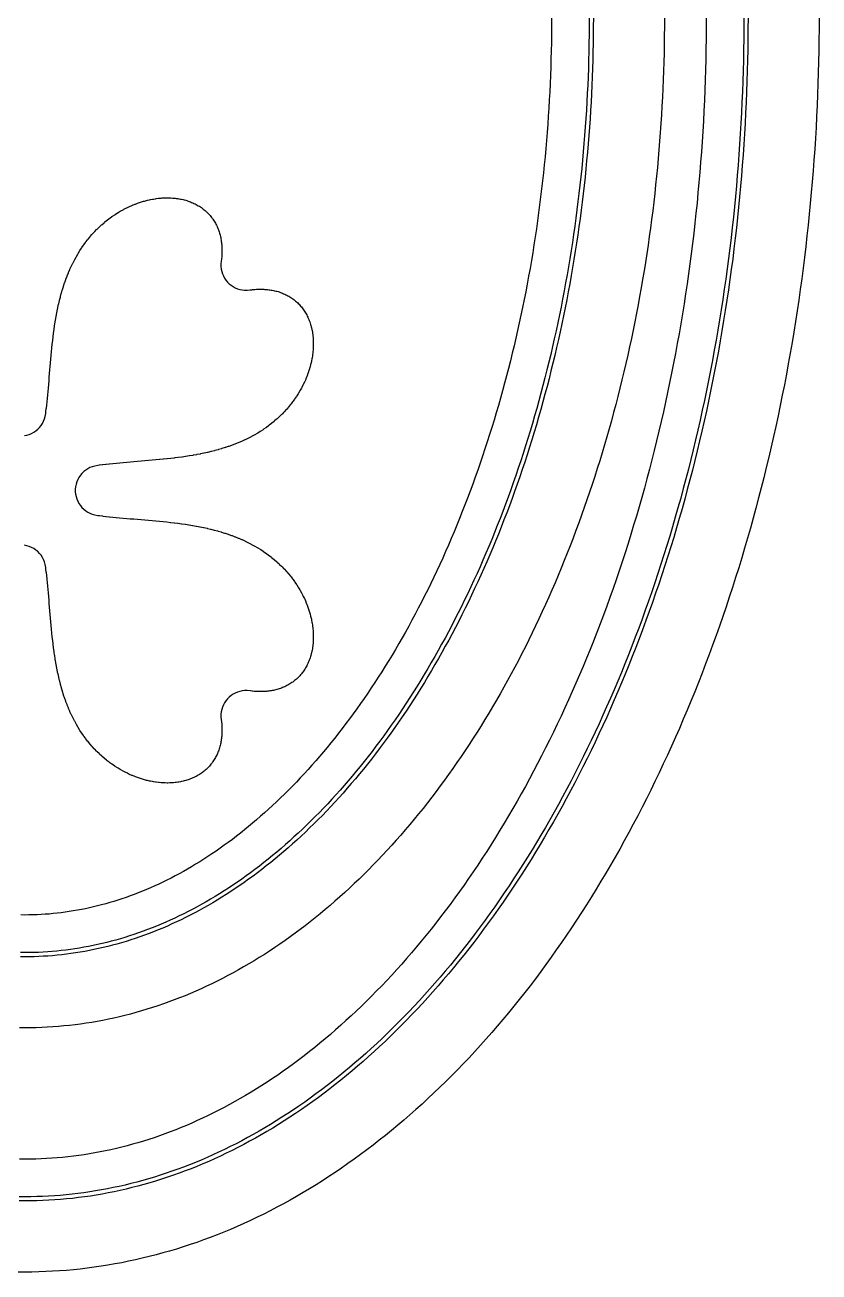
# Model space of a CAD drawing. Header units: metres. Extents: x 10 to 1210, y 10 to 2778.
# Drawn here: x 1020 to 1210, y 10 to 308.4 of the extents above; entities that cross this region are included whole.
import ezdxf

# ---------------------------------------------------------------- set-up
doc = ezdxf.new("R2010")
doc.units = ezdxf.units.M
for name, color, linetype in [('ACIKLIK', 5, 'Continuous'), ('CAM_SABLON', 4, 'Continuous'), ('DIS_KENAR_V91_Z3', 1, 'Continuous'), ('LAMBA_T4_Z4', 3, 'Continuous')]:
    doc.layers.add(name, color=color, linetype=linetype)

msp = doc.modelspace()

# ---------------------------------------------------------------- linework, layer by layer
at = {"layer": 'ACIKLIK'}
for points in [[(1183, 310), (1182.99, 307.53), (1182.97, 305.06), (1182.94, 302.59), (1182.89, 300.13), (1182.83, 297.66), (1182.75, 295.19), (1182.67, 292.73), (1182.56, 290.27), (1182.45, 287.81), (1182.32, 285.35), (1182.18, 282.89), (1182.02, 280.43), (1181.85, 277.98), (1181.66, 275.53), (1181.47, 273.09), (1181.26, 270.64), (1181.03, 268.2), (1180.8, 265.76), (1180.54, 263.33), (1180.28, 260.9), (1180, 258.48), (1179.71, 256.06), (1179.41, 253.64), (1179.09, 251.23), (1178.76, 248.82), (1178.41, 246.42), (1178.06, 244.03), (1177.69, 241.63), (1177.3, 239.25), (1176.91, 236.87), (1176.5, 234.5), (1176.07, 232.13), (1175.64, 229.77), (1175.19, 227.42), (1174.73, 225.08), (1174.25, 222.74), (1173.77, 220.41), (1173.27, 218.08), (1172.76, 215.77), (1172.23, 213.46), (1171.69, 211.16), (1171.14, 208.87), (1170.58, 206.59), (1170.01, 204.31), (1169.42, 202.05), (1168.82, 199.79), (1168.21, 197.54), (1167.59, 195.31), (1166.95, 193.08), (1166.3, 190.86), (1165.64, 188.65), (1164.97, 186.46), (1164.29, 184.27), (1163.6, 182.09), (1162.89, 179.93), (1162.17, 177.78), (1161.44, 175.63), (1160.7, 173.5), (1159.95, 171.38), (1159.19, 169.27), (1158.41, 167.18), (1157.63, 165.09), (1156.83, 163.02), (1156.02, 160.96), (1155.21, 158.91), (1154.38, 156.88), (1153.54, 154.86), (1152.69, 152.85), (1151.83, 150.85), (1150.96, 148.87), (1150.08, 146.91), (1149.19, 144.95), (1148.28, 143.01), (1147.37, 141.08), (1146.45, 139.17), (1145.52, 137.28), (1144.58, 135.39), (1143.63, 133.53), (1142.67, 131.67), (1141.71, 129.83), (1140.73, 128.01), (1139.74, 126.2), (1138.75, 124.41), (1137.74, 122.64), (1136.73, 120.88), (1135.71, 119.13), (1134.68, 117.4), (1133.64, 115.69), (1132.59, 113.99), (1131.54, 112.31), (1130.48, 110.65), (1129.41, 109.01), (1128.33, 107.38), (1127.24, 105.76), (1126.15, 104.17), (1125.05, 102.59), (1123.94, 101.03), (1122.83, 99.49), (1121.71, 97.96), (1120.58, 96.45), (1119.44, 94.96), (1118.3, 93.49), (1117.16, 92.04), (1116, 90.6), (1114.84, 89.18), (1113.68, 87.78), (1112.5, 86.4), (1111.33, 85.04), (1110.14, 83.69), (1108.96, 82.37), (1107.76, 81.06), (1106.56, 79.77), (1105.36, 78.5), (1104.15, 77.25), (1102.94, 76.02), (1101.72, 74.81), (1100.5, 73.61), (1099.27, 72.44), (1098.04, 71.28), (1096.81, 70.15), (1095.57, 69.03), (1094.33, 67.93), (1093.09, 66.85), (1091.84, 65.79), (1090.59, 64.76), (1089.33, 63.74), (1088.08, 62.74), (1086.82, 61.75), (1085.55, 60.79), (1084.29, 59.85), (1083.02, 58.93), (1081.75, 58.03), (1080.48, 57.14), (1079.21, 56.28), (1077.93, 55.43), (1076.65, 54.61), (1075.38, 53.8), (1074.1, 53.02), (1072.81, 52.25), (1071.53, 51.5), (1070.25, 50.77), (1068.96, 50.07), (1067.68, 49.38), (1066.39, 48.71), (1065.1, 48.06), (1063.81, 47.42), (1062.52, 46.81), (1061.23, 46.22), (1059.95, 45.64), (1058.66, 45.09), (1057.37, 44.55), (1056.07, 44.04), (1054.78, 43.54), (1053.49, 43.06), (1052.2, 42.6), (1050.91, 42.15), (1049.62, 41.73), (1048.33, 41.32), (1047.04, 40.94), (1045.75, 40.57), (1044.46, 40.22), (1043.17, 39.89), (1041.88, 39.57), (1040.59, 39.28), (1039.3, 39), (1038.02, 38.74), (1036.73, 38.5), (1035.44, 38.28), (1034.15, 38.08), (1032.86, 37.89), (1031.58, 37.72), (1030.29, 37.57), (1029, 37.44), (1027.72, 37.32), (1026.43, 37.22), (1025.14, 37.14), (1023.86, 37.08), (1022.57, 37.04), (1021.29, 37.01), (1020, 37), (1018.71, 37.01)], [(1146, 310), (1145.99, 308.04), (1145.98, 306.08), (1145.95, 304.12), (1145.91, 302.17), (1145.86, 300.21), (1145.8, 298.25), (1145.73, 296.3), (1145.65, 294.34), (1145.56, 292.39), (1145.46, 290.44), (1145.35, 288.49), (1145.22, 286.54), (1145.09, 284.6), (1144.94, 282.65), (1144.78, 280.71), (1144.62, 278.77), (1144.44, 276.84), (1144.25, 274.9), (1144.05, 272.97), (1143.84, 271.05), (1143.62, 269.12), (1143.39, 267.2), (1143.15, 265.29), (1142.9, 263.38), (1142.64, 261.47), (1142.36, 259.56), (1142.08, 257.66), (1141.79, 255.77), (1141.48, 253.88), (1141.17, 251.99), (1140.84, 250.11), (1140.51, 248.24), (1140.16, 246.37), (1139.81, 244.5), (1139.44, 242.64), (1139.07, 240.79), (1138.68, 238.94), (1138.28, 237.1), (1137.88, 235.27), (1137.46, 233.44), (1137.04, 231.62), (1136.6, 229.8), (1136.16, 228), (1135.7, 226.2), (1135.24, 224.4), (1134.76, 222.62), (1134.28, 220.84), (1133.79, 219.07), (1133.28, 217.31), (1132.77, 215.55), (1132.25, 213.81), (1131.72, 212.07), (1131.18, 210.34), (1130.63, 208.62), (1130.07, 206.91), (1129.5, 205.2), (1128.93, 203.51), (1128.34, 201.82), (1127.75, 200.15), (1127.14, 198.48), (1126.53, 196.83), (1125.91, 195.18), (1125.28, 193.54), (1124.65, 191.92), (1124, 190.3), (1123.35, 188.7), (1122.68, 187.1), (1122.01, 185.52), (1121.33, 183.94), (1120.65, 182.38), (1119.95, 180.83), (1119.25, 179.29), (1118.54, 177.76), (1117.82, 176.24), (1117.1, 174.74), (1116.37, 173.24), (1115.63, 171.76), (1114.88, 170.29), (1114.12, 168.83), (1113.36, 167.39), (1112.59, 165.95), (1111.82, 164.53), (1111.04, 163.12), (1110.25, 161.73), (1109.45, 160.34), (1108.65, 158.97), (1107.84, 157.62), (1107.03, 156.27), (1106.2, 154.94), (1105.38, 153.62), (1104.54, 152.32), (1103.7, 151.03), (1102.86, 149.75), (1102.01, 148.49), (1101.15, 147.24), (1100.29, 146.01), (1099.43, 144.78), (1098.55, 143.58), (1097.68, 142.38), (1096.8, 141.21), (1095.91, 140.04), (1095.02, 138.89), (1094.12, 137.76), (1093.22, 136.64), (1092.32, 135.53), (1091.41, 134.44), (1090.5, 133.36), (1089.58, 132.3), (1088.66, 131.25), (1087.73, 130.22), (1086.8, 129.21), (1085.87, 128.2), (1084.94, 127.22), (1084, 126.25), (1083.06, 125.29), (1082.11, 124.35), (1081.17, 123.42), (1080.22, 122.51), (1079.27, 121.62), (1078.31, 120.74), (1077.35, 119.88), (1076.39, 119.03), (1075.43, 118.2), (1074.47, 117.38), (1073.5, 116.58), (1072.54, 115.79), (1071.57, 115.02), (1070.6, 114.26), (1069.63, 113.52), (1068.65, 112.8), (1067.68, 112.09), (1066.7, 111.4), (1065.73, 110.72), (1064.75, 110.05), (1063.77, 109.41), (1062.79, 108.78), (1061.81, 108.16), (1060.84, 107.56), (1059.86, 106.97), (1058.88, 106.4), (1057.9, 105.84), (1056.92, 105.3), (1055.94, 104.78), (1054.95, 104.27), (1053.97, 103.77), (1053, 103.29), (1052.02, 102.83), (1051.04, 102.38), (1050.06, 101.94), (1049.08, 101.52), (1048.1, 101.11), (1047.12, 100.72), (1046.15, 100.34), (1045.17, 99.98), (1044.19, 99.63), (1043.22, 99.3), (1042.25, 98.98), (1041.27, 98.67), (1040.3, 98.38), (1039.33, 98.1), (1038.35, 97.84), (1037.38, 97.59), (1036.41, 97.35), (1035.44, 97.13), (1034.48, 96.92), (1033.51, 96.73), (1032.54, 96.55), (1031.57, 96.38), (1030.61, 96.23), (1029.64, 96.09), (1028.67, 95.96), (1027.71, 95.85), (1026.75, 95.75), (1025.78, 95.66), (1024.82, 95.59), (1023.85, 95.53), (1022.89, 95.48), (1021.93, 95.45), (1020.96, 95.43), (1020, 95.42), (1019.04, 95.43)]]:
    msp.add_lwpolyline(points, dxfattribs=at)
at = {"layer": 'CAM_SABLON'}
for points in [[(1192, 310), (1191.99, 307.48), (1191.97, 304.96), (1191.94, 302.45), (1191.89, 299.93), (1191.83, 297.41), (1191.75, 294.9), (1191.66, 292.38), (1191.55, 289.87), (1191.44, 287.36), (1191.3, 284.85), (1191.16, 282.34), (1191, 279.84), (1190.83, 277.33), (1190.64, 274.83), (1190.44, 272.34), (1190.22, 269.84), (1189.99, 267.35), (1189.75, 264.87), (1189.49, 262.38), (1189.22, 259.9), (1188.94, 257.43), (1188.64, 254.96), (1188.33, 252.49), (1188.01, 250.03), (1187.67, 247.57), (1187.32, 245.12), (1186.95, 242.67), (1186.58, 240.23), (1186.18, 237.8), (1185.78, 235.37), (1185.36, 232.94), (1184.93, 230.53), (1184.48, 228.11), (1184.03, 225.71), (1183.55, 223.31), (1183.07, 220.92), (1182.57, 218.54), (1182.06, 216.16), (1181.54, 213.8), (1181, 211.44), (1180.45, 209.09), (1179.89, 206.74), (1179.31, 204.41), (1178.73, 202.08), (1178.13, 199.76), (1177.51, 197.45), (1176.89, 195.15), (1176.25, 192.86), (1175.6, 190.58), (1174.94, 188.31), (1174.26, 186.05), (1173.57, 183.8), (1172.87, 181.56), (1172.16, 179.33), (1171.44, 177.11), (1170.7, 174.9), (1169.95, 172.71), (1169.19, 170.52), (1168.42, 168.34), (1167.64, 166.18), (1166.84, 164.03), (1166.04, 161.89), (1165.22, 159.76), (1164.39, 157.65), (1163.55, 155.55), (1162.7, 153.46), (1161.84, 151.38), (1160.96, 149.31), (1160.08, 147.26), (1159.18, 145.22), (1158.28, 143.2), (1157.36, 141.19), (1156.43, 139.19), (1155.5, 137.21), (1154.55, 135.24), (1153.59, 133.28), (1152.62, 131.34), (1151.64, 129.42), (1150.65, 127.51), (1149.65, 125.61), (1148.64, 123.73), (1147.63, 121.86), (1146.6, 120.01), (1145.56, 118.18), (1144.51, 116.36), (1143.46, 114.55), (1142.39, 112.77), (1141.32, 110.99), (1140.24, 109.24), (1139.14, 107.5), (1138.04, 105.78), (1136.93, 104.07), (1135.82, 102.38), (1134.69, 100.71), (1133.55, 99.05), (1132.41, 97.41), (1131.26, 95.79), (1130.1, 94.19), (1128.94, 92.6), (1127.76, 91.03), (1126.58, 89.48), (1125.39, 87.95), (1124.2, 86.43), (1122.99, 84.93), (1121.78, 83.45), (1120.57, 81.99), (1119.34, 80.55), (1118.11, 79.12), (1116.87, 77.72), (1115.63, 76.33), (1114.38, 74.96), (1113.12, 73.61), (1111.86, 72.28), (1110.59, 70.97), (1109.32, 69.67), (1108.04, 68.4), (1106.76, 67.14), (1105.47, 65.91), (1104.17, 64.69), (1102.87, 63.49), (1101.57, 62.32), (1100.26, 61.16), (1098.94, 60.02), (1097.63, 58.9), (1096.3, 57.8), (1094.98, 56.72), (1093.64, 55.66), (1092.31, 54.62), (1090.97, 53.6), (1089.63, 52.6), (1088.28, 51.62), (1086.93, 50.66), (1085.57, 49.72), (1084.22, 48.8), (1082.86, 47.9), (1081.49, 47.02), (1080.13, 46.16), (1078.76, 45.32), (1077.39, 44.5), (1076.01, 43.7), (1074.64, 42.92), (1073.26, 42.16), (1071.88, 41.42), (1070.5, 40.7), (1069.11, 40), (1067.73, 39.32), (1066.34, 38.66), (1064.95, 38.02), (1063.56, 37.4), (1062.16, 36.8), (1060.77, 36.22), (1059.37, 35.66), (1057.97, 35.12), (1056.58, 34.6), (1055.18, 34.1), (1053.78, 33.62), (1052.37, 33.16), (1050.97, 32.72), (1049.57, 32.3), (1048.17, 31.9), (1046.76, 31.52), (1045.36, 31.16), (1043.95, 30.81), (1042.54, 30.49), (1041.14, 30.19), (1039.73, 29.91), (1038.32, 29.64), (1036.91, 29.4), (1035.51, 29.18), (1034.1, 28.97), (1032.69, 28.79), (1031.28, 28.62), (1029.87, 28.48), (1028.46, 28.35), (1027.05, 28.24), (1025.64, 28.16), (1024.23, 28.09), (1022.82, 28.04), (1021.41, 28.01), (1020, 28), (1018.59, 28.01)], [(1155, 310), (1154.99, 307.99), (1154.98, 305.98), (1154.95, 303.97), (1154.91, 301.97), (1154.86, 299.96), (1154.8, 297.95), (1154.73, 295.95), (1154.64, 293.94), (1154.55, 291.94), (1154.45, 289.94), (1154.33, 287.94), (1154.2, 285.94), (1154.06, 283.95), (1153.91, 281.95), (1153.75, 279.96), (1153.58, 277.97), (1153.4, 275.99), (1153.21, 274.01), (1153, 272.03), (1152.79, 270.05), (1152.56, 268.07), (1152.32, 266.1), (1152.08, 264.14), (1151.82, 262.17), (1151.55, 260.22), (1151.27, 258.26), (1150.98, 256.31), (1150.68, 254.36), (1150.36, 252.42), (1150.04, 250.49), (1149.71, 248.55), (1149.36, 246.63), (1149.01, 244.71), (1148.64, 242.79), (1148.27, 240.88), (1147.88, 238.98), (1147.48, 237.08), (1147.08, 235.18), (1146.66, 233.3), (1146.23, 231.42), (1145.79, 229.55), (1145.35, 227.68), (1144.89, 225.82), (1144.42, 223.97), (1143.94, 222.12), (1143.45, 220.28), (1142.96, 218.45), (1142.45, 216.63), (1141.93, 214.81), (1141.4, 213), (1140.86, 211.2), (1140.32, 209.41), (1139.76, 207.63), (1139.19, 205.85), (1138.62, 204.09), (1138.03, 202.33), (1137.44, 200.58), (1136.83, 198.84), (1136.22, 197.11), (1135.6, 195.39), (1134.96, 193.68), (1134.32, 191.98), (1133.67, 190.29), (1133.01, 188.61), (1132.35, 186.94), (1131.67, 185.27), (1130.98, 183.62), (1130.29, 181.98), (1129.59, 180.35), (1128.88, 178.73), (1128.16, 177.13), (1127.43, 175.53), (1126.69, 173.94), (1125.95, 172.37), (1125.19, 170.8), (1124.43, 169.25), (1123.66, 167.71), (1122.89, 166.18), (1122.1, 164.67), (1121.31, 163.16), (1120.51, 161.67), (1119.7, 160.19), (1118.89, 158.72), (1118.06, 157.27), (1117.23, 155.83), (1116.4, 154.4), (1115.55, 152.98), (1114.7, 151.58), (1113.85, 150.19), (1112.98, 148.81), (1112.11, 147.45), (1111.23, 146.09), (1110.35, 144.76), (1109.46, 143.43), (1108.56, 142.12), (1107.65, 140.83), (1106.74, 139.55), (1105.83, 138.28), (1104.91, 137.02), (1103.98, 135.78), (1103.05, 134.56), (1102.11, 133.35), (1101.16, 132.15), (1100.21, 130.97), (1099.26, 129.8), (1098.3, 128.65), (1097.33, 127.51), (1096.36, 126.39), (1095.39, 125.28), (1094.41, 124.19), (1093.42, 123.11), (1092.43, 122.04), (1091.44, 121), (1090.44, 119.96), (1089.44, 118.95), (1088.44, 117.94), (1087.43, 116.96), (1086.41, 115.99), (1085.39, 115.03), (1084.37, 114.09), (1083.35, 113.16), (1082.32, 112.26), (1081.29, 111.36), (1080.26, 110.48), (1079.22, 109.62), (1078.18, 108.78), (1077.13, 107.95), (1076.09, 107.13), (1075.04, 106.33), (1073.99, 105.55), (1072.93, 104.78), (1071.88, 104.03), (1070.82, 103.3), (1069.76, 102.58), (1068.7, 101.88), (1067.63, 101.19), (1066.57, 100.52), (1065.5, 99.86), (1064.43, 99.22), (1063.36, 98.6), (1062.29, 97.99), (1061.21, 97.4), (1060.14, 96.82), (1059.06, 96.26), (1057.99, 95.72), (1056.91, 95.19), (1055.83, 94.67), (1054.75, 94.18), (1053.67, 93.7), (1052.59, 93.23), (1051.5, 92.78), (1050.42, 92.35), (1049.34, 91.93), (1048.25, 91.52), (1047.17, 91.14), (1046.08, 90.77), (1045, 90.41), (1043.91, 90.07), (1042.83, 89.74), (1041.74, 89.43), (1040.65, 89.14), (1039.57, 88.86), (1038.48, 88.59), (1037.39, 88.35), (1036.31, 88.11), (1035.22, 87.89), (1034.13, 87.69), (1033.05, 87.5), (1031.96, 87.33), (1030.87, 87.17), (1029.78, 87.03), (1028.7, 86.9), (1027.61, 86.79), (1026.52, 86.69), (1025.44, 86.61), (1024.35, 86.54), (1023.26, 86.49), (1022.17, 86.45), (1021.09, 86.43), (1020, 86.42), (1018.91, 86.43)]]:
    msp.add_lwpolyline(points, dxfattribs=at)
at = {"layer": 'DIS_KENAR_V91_Z3'}
for points in [[(1210, 310), (1209.99, 307.38), (1209.97, 304.76), (1209.93, 302.15), (1209.88, 299.53), (1209.82, 296.91), (1209.74, 294.3), (1209.65, 291.69), (1209.54, 289.07), (1209.41, 286.46), (1209.28, 283.85), (1209.13, 281.25), (1208.96, 278.64), (1208.78, 276.04), (1208.58, 273.44), (1208.37, 270.84), (1208.15, 268.25), (1207.91, 265.66), (1207.66, 263.07), (1207.39, 260.49), (1207.11, 257.91), (1206.82, 255.33), (1206.51, 252.76), (1206.19, 250.19), (1205.85, 247.63), (1205.5, 245.07), (1205.13, 242.51), (1204.75, 239.97), (1204.36, 237.42), (1203.95, 234.89), (1203.53, 232.35), (1203.09, 229.83), (1202.64, 227.31), (1202.18, 224.8), (1201.7, 222.29), (1201.21, 219.79), (1200.7, 217.29), (1200.18, 214.81), (1199.65, 212.33), (1199.1, 209.86), (1198.54, 207.39), (1197.97, 204.94), (1197.38, 202.49), (1196.78, 200.05), (1196.16, 197.62), (1195.54, 195.19), (1194.9, 192.78), (1194.24, 190.38), (1193.57, 187.98), (1192.89, 185.59), (1192.2, 183.21), (1191.49, 180.85), (1190.77, 178.49), (1190.04, 176.14), (1189.29, 173.8), (1188.53, 171.48), (1187.76, 169.16), (1186.98, 166.85), (1186.18, 164.56), (1185.37, 162.27), (1184.54, 160), (1183.71, 157.74), (1182.86, 155.49), (1182, 153.25), (1181.13, 151.02), (1180.24, 148.81), (1179.35, 146.61), (1178.44, 144.42), (1177.52, 142.24), (1176.58, 140.08), (1175.64, 137.93), (1174.68, 135.79), (1173.71, 133.66), (1172.73, 131.55), (1171.74, 129.46), (1170.74, 127.37), (1169.72, 125.3), (1168.7, 123.25), (1167.66, 121.2), (1166.61, 119.18), (1165.55, 117.16), (1164.48, 115.17), (1163.39, 113.18), (1162.3, 111.21), (1161.2, 109.26), (1160.08, 107.32), (1158.96, 105.4), (1157.82, 103.49), (1156.67, 101.6), (1155.52, 99.73), (1154.35, 97.87), (1153.17, 96.02), (1151.99, 94.2), (1150.79, 92.39), (1149.58, 90.59), (1148.36, 88.82), (1147.13, 87.06), (1145.9, 85.31), (1144.65, 83.59), (1143.4, 81.88), (1142.13, 80.19), (1140.85, 78.51), (1139.57, 76.86), (1138.28, 75.22), (1136.98, 73.6), (1135.66, 71.99), (1134.34, 70.41), (1133.02, 68.84), (1131.68, 67.29), (1130.33, 65.77), (1128.98, 64.25), (1127.62, 62.76), (1126.25, 61.29), (1124.87, 59.83), (1123.48, 58.4), (1122.09, 56.98), (1120.68, 55.59), (1119.27, 54.21), (1117.86, 52.85), (1116.43, 51.51), (1115, 50.19), (1113.56, 48.89), (1112.11, 47.61), (1110.66, 46.35), (1109.2, 45.12), (1107.73, 43.9), (1106.26, 42.7), (1104.78, 41.52), (1103.29, 40.36), (1101.8, 39.22), (1100.3, 38.11), (1098.79, 37.01), (1097.28, 35.94), (1095.76, 34.88), (1094.24, 33.85), (1092.71, 32.84), (1091.18, 31.84), (1089.64, 30.87), (1088.09, 29.93), (1086.54, 29), (1084.98, 28.09), (1083.42, 27.21), (1081.86, 26.34), (1080.29, 25.5), (1078.71, 24.68), (1077.13, 23.88), (1075.55, 23.11), (1073.96, 22.35), (1072.37, 21.62), (1070.78, 20.91), (1069.18, 20.22), (1067.57, 19.56), (1065.97, 18.91), (1064.35, 18.29), (1062.74, 17.69), (1061.12, 17.11), (1059.5, 16.56), (1057.88, 16.02), (1056.25, 15.51), (1054.62, 15.02), (1052.99, 14.56), (1051.36, 14.11), (1049.72, 13.69), (1048.08, 13.3), (1046.44, 12.92), (1044.8, 12.57), (1043.16, 12.24), (1041.51, 11.93), (1039.86, 11.64), (1038.21, 11.38), (1036.56, 11.14), (1034.91, 10.92), (1033.25, 10.73), (1031.6, 10.56), (1029.94, 10.41), (1028.29, 10.29), (1026.63, 10.18), (1024.97, 10.1), (1023.32, 10.05), (1021.66, 10.01), (1020, 10), (1018.34, 10.01)], [(1173, 310), (1172.99, 307.89), (1172.98, 305.78), (1172.95, 303.68), (1172.91, 301.57), (1172.85, 299.46), (1172.79, 297.36), (1172.71, 295.25), (1172.63, 293.15), (1172.53, 291.05), (1172.42, 288.95), (1172.3, 286.85), (1172.16, 284.75), (1172.02, 282.65), (1171.86, 280.56), (1171.69, 278.47), (1171.51, 276.38), (1171.32, 274.29), (1171.12, 272.21), (1170.9, 270.13), (1170.68, 268.05), (1170.44, 265.98), (1170.19, 263.9), (1169.93, 261.84), (1169.66, 259.77), (1169.37, 257.71), (1169.08, 255.66), (1168.77, 253.6), (1168.46, 251.56), (1168.13, 249.51), (1167.79, 247.47), (1167.44, 245.44), (1167.07, 243.41), (1166.7, 241.39), (1166.31, 239.37), (1165.92, 237.36), (1165.51, 235.35), (1165.09, 233.35), (1164.66, 231.35), (1164.22, 229.36), (1163.77, 227.38), (1163.31, 225.4), (1162.84, 223.43), (1162.35, 221.46), (1161.86, 219.5), (1161.35, 217.55), (1160.84, 215.61), (1160.31, 213.67), (1159.77, 211.74), (1159.22, 209.82), (1158.66, 207.9), (1158.1, 206), (1157.52, 204.1), (1156.92, 202.21), (1156.32, 200.33), (1155.71, 198.45), (1155.09, 196.59), (1154.46, 194.73), (1153.82, 192.88), (1153.16, 191.04), (1152.5, 189.21), (1151.83, 187.39), (1151.15, 185.58), (1150.45, 183.78), (1149.75, 181.98), (1149.04, 180.2), (1148.32, 178.43), (1147.58, 176.66), (1146.84, 174.91), (1146.09, 173.17), (1145.33, 171.44), (1144.56, 169.71), (1143.78, 168), (1142.99, 166.3), (1142.19, 164.61), (1141.38, 162.94), (1140.57, 161.27), (1139.74, 159.61), (1138.9, 157.97), (1138.06, 156.34), (1137.2, 154.72), (1136.34, 153.11), (1135.47, 151.51), (1134.59, 149.93), (1133.7, 148.35), (1132.8, 146.79), (1131.9, 145.24), (1130.98, 143.71), (1130.06, 142.19), (1129.13, 140.68), (1128.19, 139.18), (1127.24, 137.69), (1126.28, 136.22), (1125.32, 134.77), (1124.35, 133.32), (1123.37, 131.89), (1122.38, 130.47), (1121.38, 129.07), (1120.38, 127.68), (1119.37, 126.3), (1118.35, 124.94), (1117.32, 123.59), (1116.29, 122.26), (1115.24, 120.94), (1114.2, 119.63), (1113.14, 118.34), (1112.08, 117.07), (1111.01, 115.81), (1109.93, 114.56), (1108.85, 113.33), (1107.76, 112.11), (1106.66, 110.91), (1105.56, 109.72), (1104.45, 108.55), (1103.33, 107.4), (1102.21, 106.25), (1101.08, 105.13), (1099.94, 104.02), (1098.8, 102.93), (1097.65, 101.85), (1096.5, 100.79), (1095.34, 99.74), (1094.18, 98.71), (1093.01, 97.7), (1091.83, 96.7), (1090.65, 95.72), (1089.46, 94.75), (1088.27, 93.8), (1087.07, 92.87), (1085.87, 91.95), (1084.66, 91.06), (1083.45, 90.17), (1082.23, 89.31), (1081.01, 88.46), (1079.78, 87.63), (1078.55, 86.81), (1077.31, 86.01), (1076.07, 85.23), (1074.83, 84.47), (1073.58, 83.72), (1072.33, 82.99), (1071.07, 82.28), (1069.81, 81.58), (1068.55, 80.91), (1067.28, 80.25), (1066.01, 79.6), (1064.73, 78.98), (1063.45, 78.37), (1062.17, 77.78), (1060.89, 77.21), (1059.6, 76.65), (1058.31, 76.12), (1057.01, 75.6), (1055.72, 75.1), (1054.42, 74.61), (1053.12, 74.15), (1051.81, 73.7), (1050.5, 73.27), (1049.19, 72.86), (1047.88, 72.47), (1046.57, 72.09), (1045.25, 71.73), (1043.93, 71.4), (1042.61, 71.07), (1041.29, 70.77), (1039.97, 70.49), (1038.65, 70.22), (1037.32, 69.97), (1035.99, 69.74), (1034.66, 69.53), (1033.33, 69.34), (1032, 69.17), (1030.67, 69.01), (1029.34, 68.87), (1028.01, 68.75), (1026.67, 68.65), (1025.34, 68.57), (1024.01, 68.5), (1022.67, 68.46), (1021.34, 68.43), (1020, 68.42), (1018.66, 68.43)], [(1019.89, 210.11), (1020.48, 210.23), (1021.05, 210.41), (1021.6, 210.64), (1022.12, 210.92), (1022.61, 211.26), (1023.07, 211.64), (1023.49, 212.07), (1023.86, 212.53), (1024.18, 213.03), (1024.46, 213.56), (1024.68, 214.12), (1024.84, 214.69), (1024.97, 215.43), (1025.02, 215.79), (1025.02, 215.85), (1025.11, 216.58), (1025.12, 216.64), (1025.2, 217.38), (1025.21, 217.43), (1025.29, 218.19), (1025.3, 218.23), (1025.38, 219), (1025.46, 219.83), (1025.54, 220.66), (1025.61, 221.5), (1025.69, 222.35), (1025.76, 223.21), (1025.83, 224.07), (1025.91, 224.94), (1025.98, 225.81), (1026.05, 226.68), (1026.05, 226.68), (1026.13, 227.55), (1026.13, 227.56), (1026.2, 228.42), (1026.21, 228.44), (1026.28, 229.3), (1026.29, 229.32), (1026.37, 230.18), (1026.37, 230.21), (1026.45, 231.06), (1026.46, 231.1), (1026.55, 231.95), (1026.55, 231.98), (1026.64, 232.83), (1026.65, 232.87), (1026.75, 233.71), (1026.75, 233.76), (1026.86, 234.6), (1026.86, 234.65), (1026.98, 235.48), (1026.98, 235.53), (1027.1, 236.36), (1027.11, 236.42), (1027.24, 237.23), (1027.25, 237.3), (1027.38, 238.11), (1027.39, 238.18), (1027.53, 238.98), (1027.55, 239.05), (1027.7, 239.85), (1027.71, 239.93), (1027.87, 240.71), (1027.89, 240.79), (1028.06, 241.57), (1028.08, 241.66), (1028.26, 242.42), (1028.28, 242.51), (1028.47, 243.27), (1028.5, 243.36), (1028.7, 244.11), (1028.73, 244.21), (1028.94, 244.94), (1028.97, 245.05), (1029.2, 245.77), (1029.23, 245.88), (1029.48, 246.63), (1029.52, 246.75), (1029.77, 247.45), (1029.81, 247.56), (1030.07, 248.25), (1030.12, 248.37), (1030.39, 249.04), (1030.44, 249.16), (1030.72, 249.82), (1030.78, 249.95), (1031.07, 250.59), (1031.13, 250.72), (1031.44, 251.35), (1031.51, 251.48), (1031.83, 252.1), (1031.9, 252.23), (1032.23, 252.84), (1032.3, 252.97), (1032.64, 253.56), (1032.72, 253.69), (1033.08, 254.27), (1033.16, 254.4), (1033.53, 254.97), (1033.62, 255.1), (1034, 255.65), (1034.09, 255.78), (1034.48, 256.31), (1034.58, 256.45), (1034.99, 256.97), (1035.09, 257.1), (1035.5, 257.6), (1035.61, 257.73), (1036.04, 258.22), (1036.15, 258.35), (1036.59, 258.82), (1036.7, 258.94), (1037.15, 259.4), (1037.27, 259.53), (1037.73, 259.97), (1037.85, 260.09), (1038.32, 260.52), (1038.45, 260.63), (1038.93, 261.04), (1039.06, 261.16), (1039.54, 261.55), (1039.68, 261.66), (1040.18, 262.04), (1040.32, 262.14), (1040.82, 262.51), (1040.96, 262.61), (1041.47, 262.95), (1041.62, 263.05), (1042.13, 263.38), (1042.29, 263.47), (1042.8, 263.78), (1042.96, 263.87), (1043.48, 264.16), (1043.64, 264.25), (1044.17, 264.52), (1044.34, 264.6), (1044.87, 264.85), (1045.03, 264.93), (1045.56, 265.17), (1045.73, 265.24), (1046.27, 265.45), (1046.44, 265.52), (1046.97, 265.72), (1047.15, 265.78), (1047.68, 265.96), (1047.87, 266.02), (1048.39, 266.17), (1048.58, 266.23), (1049.1, 266.36), (1049.29, 266.41), (1049.81, 266.53), (1050.01, 266.57), (1050.52, 266.67), (1050.72, 266.71), (1051.22, 266.79), (1051.43, 266.82), (1051.92, 266.88), (1052.13, 266.9), (1052.62, 266.94), (1052.83, 266.96), (1053.31, 266.98), (1053.53, 266.99), (1053.99, 267), (1054.21, 267), (1054.66, 266.99), (1054.89, 266.98), (1055.32, 266.95), (1055.56, 266.93), (1055.98, 266.89), (1056.22, 266.86), (1056.62, 266.81), (1056.86, 266.77), (1057.25, 266.7), (1057.49, 266.65), (1057.86, 266.57), (1058.11, 266.5), (1058.46, 266.41), (1058.72, 266.33), (1059.05, 266.23), (1059.31, 266.14), (1059.62, 266.02), (1059.88, 265.92), (1060.17, 265.79), (1060.43, 265.67), (1060.71, 265.54), (1060.97, 265.41), (1061.23, 265.27), (1061.48, 265.12), (1061.73, 264.97), (1061.98, 264.81), (1062.21, 264.65), (1062.45, 264.48), (1062.67, 264.32), (1062.91, 264.13), (1063.11, 263.96), (1063.34, 263.75), (1063.53, 263.58), (1063.75, 263.36), (1063.92, 263.18), (1064.13, 262.95), (1064.3, 262.76), (1064.5, 262.52), (1064.65, 262.33), (1064.84, 262.08), (1064.98, 261.87), (1065.15, 261.62), (1065.29, 261.4), (1065.44, 261.15), (1065.57, 260.92), (1065.71, 260.66), (1065.83, 260.42), (1065.96, 260.15), (1066.07, 259.9), (1066.18, 259.64), (1066.28, 259.37), (1066.37, 259.11), (1066.47, 258.83), (1066.55, 258.58), (1066.63, 258.28), (1066.7, 258.03), (1066.77, 257.72), (1066.83, 257.48), (1066.89, 257.16), (1066.93, 256.91), (1066.98, 256.58), (1067.01, 256.34), (1067.05, 256), (1067.08, 255.77), (1067.1, 255.41), (1067.11, 255.19), (1067.13, 254.82), (1067.13, 254.61), (1067.14, 254.22), (1067.13, 254.02), (1067.12, 253.63), (1067.11, 253.43), (1067.09, 253.03), (1067.07, 252.85), (1067.03, 252.44), (1067.01, 252.26), (1066.97, 251.94), (1066.9, 251.13), (1066.9, 250.55), (1066.96, 249.97), (1067.08, 249.4), (1067.25, 248.85), (1067.48, 248.31), (1067.75, 247.79), (1068.08, 247.31), (1068.45, 246.86), (1068.86, 246.45), (1069.31, 246.08), (1069.79, 245.75), (1070.31, 245.48), (1070.85, 245.25), (1071.4, 245.08), (1071.97, 244.96), (1072.55, 244.9), (1073.14, 244.9), (1073.89, 244.97), (1074.26, 245.01), (1074.44, 245.03), (1074.85, 245.07), (1075.03, 245.09), (1075.43, 245.11), (1075.63, 245.12), (1076.02, 245.13), (1076.22, 245.14), (1076.61, 245.13), (1076.82, 245.13), (1077.19, 245.11), (1077.41, 245.1), (1077.77, 245.08), (1078, 245.05), (1078.34, 245.01), (1078.58, 244.98), (1078.91, 244.93), (1079.16, 244.89), (1079.48, 244.83), (1079.72, 244.77), (1080.03, 244.7), (1080.28, 244.63), (1080.58, 244.55), (1080.83, 244.47), (1081.11, 244.37), (1081.37, 244.28), (1081.64, 244.18), (1081.9, 244.07), (1082.15, 243.96), (1082.42, 243.83), (1082.66, 243.71), (1082.92, 243.57), (1083.15, 243.44), (1083.4, 243.29), (1083.62, 243.15), (1083.87, 242.98), (1084.08, 242.84), (1084.33, 242.65), (1084.52, 242.5), (1084.76, 242.3), (1084.95, 242.13), (1085.18, 241.92), (1085.36, 241.75), (1085.58, 241.53), (1085.75, 241.34), (1085.96, 241.11), (1086.13, 240.91), (1086.32, 240.67), (1086.48, 240.45), (1086.65, 240.21), (1086.81, 239.98), (1086.97, 239.73), (1087.12, 239.48), (1087.27, 239.23), (1087.41, 238.97), (1087.54, 238.71), (1087.67, 238.43), (1087.79, 238.17), (1087.92, 237.88), (1088.02, 237.62), (1088.14, 237.31), (1088.23, 237.05), (1088.33, 236.72), (1088.41, 236.46), (1088.5, 236.11), (1088.57, 235.86), (1088.65, 235.49), (1088.7, 235.25), (1088.77, 234.86), (1088.81, 234.62), (1088.86, 234.22), (1088.89, 233.98), (1088.93, 233.56), (1088.95, 233.32), (1088.98, 232.89), (1088.99, 232.66), (1089, 232.21), (1089, 231.99), (1088.99, 231.53), (1088.98, 231.31), (1088.96, 230.83), (1088.94, 230.62), (1088.9, 230.13), (1088.88, 229.92), (1088.82, 229.43), (1088.79, 229.22), (1088.71, 228.72), (1088.67, 228.52), (1088.57, 228.01), (1088.53, 227.81), (1088.41, 227.29), (1088.36, 227.1), (1088.23, 226.58), (1088.17, 226.39), (1088.02, 225.87), (1087.96, 225.68), (1087.78, 225.15), (1087.72, 224.97), (1087.52, 224.44), (1087.45, 224.27), (1087.24, 223.73), (1087.17, 223.56), (1086.93, 223.03), (1086.85, 222.87), (1086.6, 222.34), (1086.52, 222.17), (1086.25, 221.64), (1086.16, 221.48), (1085.87, 220.96), (1085.78, 220.8), (1085.47, 220.29), (1085.38, 220.13), (1085.05, 219.62), (1084.95, 219.47), (1084.61, 218.96), (1084.51, 218.82), (1084.14, 218.32), (1084.04, 218.18), (1083.66, 217.68), (1083.55, 217.54), (1083.16, 217.06), (1083.04, 216.93), (1082.63, 216.45), (1082.52, 216.32), (1082.09, 215.85), (1081.97, 215.73), (1081.53, 215.27), (1081.4, 215.15), (1080.94, 214.7), (1080.82, 214.59), (1080.35, 214.15), (1080.22, 214.04), (1079.73, 213.61), (1079.6, 213.5), (1079.1, 213.09), (1078.97, 212.99), (1078.45, 212.58), (1078.31, 212.48), (1077.78, 212.09), (1077.65, 212), (1077.1, 211.62), (1076.97, 211.53), (1076.4, 211.16), (1076.27, 211.08), (1075.69, 210.72), (1075.56, 210.64), (1074.97, 210.3), (1074.84, 210.23), (1074.23, 209.9), (1074.1, 209.83), (1073.48, 209.51), (1073.35, 209.44), (1072.72, 209.13), (1072.59, 209.07), (1071.95, 208.78), (1071.82, 208.72), (1071.16, 208.44), (1071.04, 208.39), (1070.37, 208.12), (1070.25, 208.07), (1069.56, 207.81), (1069.45, 207.77), (1068.75, 207.52), (1068.64, 207.48), (1067.97, 207.26), (1067.87, 207.23), (1067.14, 207), (1067.03, 206.97), (1066.3, 206.76), (1066.2, 206.73), (1065.45, 206.52), (1065.35, 206.5), (1064.6, 206.31), (1064.5, 206.28), (1063.74, 206.1), (1063.65, 206.08), (1062.87, 205.91), (1062.79, 205.89), (1062, 205.73), (1061.92, 205.71), (1061.12, 205.56), (1061.05, 205.55), (1060.24, 205.4), (1060.17, 205.39), (1059.36, 205.26), (1059.29, 205.25), (1058.47, 205.12), (1058.41, 205.11), (1057.58, 204.99), (1057.53, 204.98), (1056.69, 204.87), (1056.64, 204.86), (1055.8, 204.76), (1055.76, 204.75), (1054.91, 204.65), (1054.87, 204.65), (1054.02, 204.55), (1053.98, 204.55), (1053.13, 204.46), (1053.09, 204.46), (1052.24, 204.37), (1052.21, 204.37), (1051.35, 204.29), (1051.32, 204.29), (1050.46, 204.21), (1050.44, 204.21), (1049.57, 204.13), (1049.56, 204.13), (1048.69, 204.05), (1048.68, 204.05), (1047.82, 203.98), (1046.94, 203.91), (1046.08, 203.83), (1045.23, 203.76), (1044.38, 203.69), (1043.54, 203.62), (1042.7, 203.54), (1041.87, 203.46), (1041.05, 203.38), (1040.23, 203.3), (1040.19, 203.29), (1039.43, 203.21), (1039.38, 203.2), (1038.64, 203.12), (1038.58, 203.11), (1037.85, 203.02), (1037.79, 203.02), (1037.43, 202.97), (1036.69, 202.84), (1036.12, 202.68), (1035.56, 202.46), (1035.03, 202.18), (1034.53, 201.86), (1034.07, 201.49), (1033.64, 201.07), (1033.26, 200.61), (1032.92, 200.12), (1032.64, 199.6), (1032.41, 199.05), (1032.23, 198.48), (1032.11, 197.89), (1032.05, 197.3), (1032.05, 196.7), (1032.11, 196.11), (1032.23, 195.52), (1032.41, 194.95), (1032.64, 194.4), (1032.92, 193.88), (1033.26, 193.39), (1033.64, 192.93), (1034.07, 192.51), (1034.53, 192.14), (1035.03, 191.82), (1035.56, 191.54), (1036.12, 191.32), (1036.69, 191.16), (1037.43, 191.03), (1037.79, 190.98), (1037.85, 190.98), (1038.58, 190.89), (1038.64, 190.88), (1039.38, 190.8), (1039.43, 190.79), (1040.19, 190.71), (1040.23, 190.7), (1041, 190.62), (1041.83, 190.54), (1042.66, 190.46), (1043.5, 190.39), (1044.35, 190.31), (1045.21, 190.24), (1046.07, 190.17), (1046.94, 190.09), (1047.81, 190.02), (1048.68, 189.95), (1048.68, 189.95), (1049.55, 189.87), (1049.56, 189.87), (1050.42, 189.8), (1050.44, 189.79), (1051.3, 189.72), (1051.32, 189.71), (1052.18, 189.63), (1052.21, 189.63), (1053.06, 189.55), (1053.1, 189.54), (1053.95, 189.45), (1053.98, 189.45), (1054.83, 189.36), (1054.87, 189.35), (1055.71, 189.25), (1055.76, 189.25), (1056.6, 189.14), (1056.65, 189.14), (1057.48, 189.02), (1057.53, 189.02), (1058.36, 188.9), (1058.42, 188.89), (1059.23, 188.76), (1059.3, 188.75), (1060.11, 188.62), (1060.18, 188.61), (1060.98, 188.47), (1061.05, 188.45), (1061.85, 188.3), (1061.93, 188.29), (1062.71, 188.13), (1062.79, 188.11), (1063.57, 187.94), (1063.66, 187.92), (1064.42, 187.74), (1064.51, 187.72), (1065.27, 187.53), (1065.36, 187.5), (1066.11, 187.3), (1066.21, 187.27), (1066.94, 187.06), (1067.05, 187.03), (1067.77, 186.8), (1067.88, 186.77), (1068.63, 186.52), (1068.75, 186.48), (1069.45, 186.23), (1069.56, 186.19), (1070.25, 185.93), (1070.37, 185.88), (1071.04, 185.61), (1071.16, 185.56), (1071.82, 185.28), (1071.95, 185.22), (1072.59, 184.93), (1072.72, 184.87), (1073.35, 184.56), (1073.48, 184.49), (1074.1, 184.17), (1074.23, 184.1), (1074.84, 183.77), (1074.97, 183.7), (1075.56, 183.36), (1075.69, 183.28), (1076.27, 182.92), (1076.4, 182.84), (1076.97, 182.47), (1077.1, 182.38), (1077.65, 182), (1077.78, 181.91), (1078.31, 181.52), (1078.45, 181.42), (1078.97, 181.01), (1079.1, 180.91), (1079.6, 180.5), (1079.73, 180.39), (1080.22, 179.96), (1080.35, 179.85), (1080.82, 179.41), (1080.94, 179.3), (1081.4, 178.85), (1081.53, 178.73), (1081.97, 178.27), (1082.09, 178.15), (1082.52, 177.68), (1082.63, 177.55), (1083.04, 177.07), (1083.16, 176.94), (1083.55, 176.46), (1083.66, 176.32), (1084.04, 175.82), (1084.14, 175.68), (1084.51, 175.18), (1084.61, 175.04), (1084.95, 174.53), (1085.05, 174.38), (1085.38, 173.87), (1085.47, 173.71), (1085.78, 173.2), (1085.87, 173.04), (1086.16, 172.52), (1086.25, 172.36), (1086.52, 171.83), (1086.6, 171.66), (1086.85, 171.13), (1086.93, 170.97), (1087.17, 170.44), (1087.24, 170.27), (1087.45, 169.73), (1087.52, 169.56), (1087.72, 169.03), (1087.78, 168.85), (1087.96, 168.32), (1088.02, 168.13), (1088.17, 167.61), (1088.23, 167.42), (1088.36, 166.9), (1088.41, 166.71), (1088.53, 166.19), (1088.57, 165.99), (1088.67, 165.48), (1088.71, 165.28), (1088.79, 164.78), (1088.82, 164.57), (1088.88, 164.08), (1088.9, 163.87), (1088.94, 163.38), (1088.96, 163.17), (1088.98, 162.69), (1088.99, 162.47), (1089, 162.01), (1089, 161.79), (1088.99, 161.34), (1088.98, 161.11), (1088.95, 160.68), (1088.93, 160.44), (1088.89, 160.02), (1088.86, 159.78), (1088.81, 159.38), (1088.77, 159.14), (1088.7, 158.75), (1088.65, 158.51), (1088.57, 158.14), (1088.5, 157.89), (1088.41, 157.54), (1088.33, 157.28), (1088.23, 156.95), (1088.14, 156.69), (1088.02, 156.38), (1087.92, 156.12), (1087.79, 155.83), (1087.67, 155.57), (1087.54, 155.29), (1087.41, 155.03), (1087.27, 154.77), (1087.12, 154.52), (1086.97, 154.27), (1086.81, 154.02), (1086.65, 153.79), (1086.48, 153.55), (1086.32, 153.33), (1086.13, 153.09), (1085.96, 152.89), (1085.75, 152.66), (1085.58, 152.47), (1085.36, 152.25), (1085.18, 152.08), (1084.95, 151.87), (1084.76, 151.7), (1084.52, 151.5), (1084.33, 151.35), (1084.08, 151.16), (1083.87, 151.02), (1083.62, 150.85), (1083.4, 150.71), (1083.15, 150.56), (1082.92, 150.43), (1082.66, 150.29), (1082.42, 150.17), (1082.15, 150.04), (1081.9, 149.93), (1081.64, 149.82), (1081.37, 149.72), (1081.11, 149.63), (1080.83, 149.53), (1080.58, 149.45), (1080.28, 149.37), (1080.03, 149.3), (1079.72, 149.23), (1079.48, 149.17), (1079.16, 149.11), (1078.91, 149.07), (1078.58, 149.02), (1078.34, 148.99), (1078, 148.95), (1077.77, 148.92), (1077.41, 148.9), (1077.19, 148.89), (1076.82, 148.87), (1076.61, 148.87), (1076.22, 148.86), (1076.02, 148.87), (1075.63, 148.88), (1075.43, 148.89), (1075.03, 148.91), (1074.85, 148.93), (1074.44, 148.97), (1074.26, 148.99), (1073.94, 149.03), (1073.13, 149.1), (1072.55, 149.1), (1071.97, 149.04), (1071.4, 148.92), (1070.85, 148.75), (1070.31, 148.52), (1069.79, 148.25), (1069.31, 147.92), (1068.86, 147.55), (1068.45, 147.14), (1068.08, 146.69), (1067.75, 146.21), (1067.48, 145.69), (1067.25, 145.15), (1067.08, 144.6), (1066.96, 144.03), (1066.9, 143.45), (1066.9, 142.86), (1066.97, 142.11), (1067.01, 141.74), (1067.03, 141.56), (1067.07, 141.15), (1067.09, 140.97), (1067.11, 140.57), (1067.12, 140.37), (1067.13, 139.98), (1067.14, 139.78), (1067.13, 139.39), (1067.13, 139.18), (1067.11, 138.81), (1067.1, 138.59), (1067.08, 138.23), (1067.05, 138), (1067.01, 137.66), (1066.98, 137.42), (1066.93, 137.09), (1066.89, 136.84), (1066.83, 136.52), (1066.77, 136.28), (1066.7, 135.97), (1066.63, 135.72), (1066.55, 135.42), (1066.47, 135.17), (1066.37, 134.89), (1066.28, 134.63), (1066.18, 134.36), (1066.07, 134.1), (1065.96, 133.85), (1065.83, 133.58), (1065.71, 133.34), (1065.57, 133.08), (1065.44, 132.85), (1065.29, 132.6), (1065.15, 132.38), (1064.98, 132.13), (1064.84, 131.92), (1064.65, 131.67), (1064.5, 131.48), (1064.3, 131.24), (1064.13, 131.05), (1063.92, 130.82), (1063.75, 130.64), (1063.53, 130.42), (1063.34, 130.25), (1063.11, 130.04), (1062.91, 129.87), (1062.67, 129.68), (1062.45, 129.52), (1062.21, 129.35), (1061.98, 129.19), (1061.73, 129.03), (1061.48, 128.88), (1061.23, 128.73), (1060.97, 128.59), (1060.71, 128.46), (1060.43, 128.33), (1060.17, 128.21), (1059.88, 128.08), (1059.62, 127.98), (1059.31, 127.86), (1059.05, 127.77), (1058.72, 127.67), (1058.46, 127.59), (1058.11, 127.5), (1057.86, 127.43), (1057.49, 127.35), (1057.25, 127.3), (1056.86, 127.23), (1056.62, 127.19), (1056.22, 127.14), (1055.98, 127.11), (1055.56, 127.07), (1055.32, 127.05), (1054.89, 127.02), (1054.66, 127.01), (1054.21, 127), (1053.99, 127), (1053.53, 127.01), (1053.31, 127.02), (1052.83, 127.04), (1052.62, 127.06), (1052.13, 127.1), (1051.92, 127.12), (1051.43, 127.18), (1051.22, 127.21), (1050.72, 127.29), (1050.52, 127.33), (1050.01, 127.43), (1049.81, 127.47), (1049.29, 127.59), (1049.1, 127.64), (1048.58, 127.77), (1048.39, 127.83), (1047.87, 127.98), (1047.68, 128.04), (1047.15, 128.22), (1046.97, 128.28), (1046.44, 128.48), (1046.27, 128.55), (1045.73, 128.76), (1045.56, 128.83), (1045.03, 129.07), (1044.87, 129.15), (1044.34, 129.4), (1044.17, 129.48), (1043.64, 129.75), (1043.48, 129.84), (1042.96, 130.13), (1042.8, 130.22), (1042.29, 130.53), (1042.13, 130.62), (1041.62, 130.95), (1041.47, 131.05), (1040.96, 131.39), (1040.82, 131.49), (1040.32, 131.86), (1040.18, 131.96), (1039.68, 132.34), (1039.54, 132.45), (1039.06, 132.84), (1038.93, 132.96), (1038.45, 133.37), (1038.32, 133.48), (1037.85, 133.91), (1037.73, 134.03), (1037.27, 134.47), (1037.15, 134.6), (1036.7, 135.06), (1036.59, 135.18), (1036.15, 135.65), (1036.04, 135.78), (1035.61, 136.27), (1035.5, 136.4), (1035.09, 136.9), (1034.99, 137.03), (1034.58, 137.55), (1034.48, 137.69), (1034.09, 138.22), (1034, 138.35), (1033.62, 138.9), (1033.53, 139.03), (1033.16, 139.6), (1033.08, 139.73), (1032.72, 140.31), (1032.64, 140.44), (1032.3, 141.03), (1032.23, 141.16), (1031.9, 141.77), (1031.83, 141.9), (1031.51, 142.52), (1031.44, 142.65), (1031.13, 143.28), (1031.07, 143.41), (1030.78, 144.05), (1030.72, 144.18), (1030.44, 144.84), (1030.39, 144.96), (1030.12, 145.63), (1030.07, 145.75), (1029.81, 146.44), (1029.77, 146.55), (1029.52, 147.25), (1029.48, 147.36), (1029.26, 148.03), (1029.23, 148.13), (1029, 148.86), (1028.97, 148.97), (1028.76, 149.7), (1028.73, 149.8), (1028.52, 150.55), (1028.5, 150.65), (1028.31, 151.4), (1028.28, 151.5), (1028.1, 152.26), (1028.08, 152.35), (1027.91, 153.13), (1027.89, 153.21), (1027.73, 154), (1027.71, 154.08), (1027.56, 154.88), (1027.55, 154.95), (1027.4, 155.76), (1027.39, 155.83), (1027.26, 156.64), (1027.25, 156.71), (1027.12, 157.53), (1027.11, 157.59), (1026.99, 158.42), (1026.98, 158.47), (1026.87, 159.31), (1026.86, 159.36), (1026.76, 160.2), (1026.75, 160.24), (1026.65, 161.09), (1026.65, 161.13), (1026.55, 161.98), (1026.55, 162.02), (1026.46, 162.87), (1026.46, 162.91), (1026.37, 163.76), (1026.37, 163.79), (1026.29, 164.65), (1026.29, 164.68), (1026.21, 165.54), (1026.21, 165.56), (1026.13, 166.43), (1026.13, 166.44), (1026.05, 167.31), (1026.05, 167.32), (1025.98, 168.18), (1025.91, 169.06), (1025.83, 169.92), (1025.76, 170.77), (1025.69, 171.62), (1025.62, 172.46), (1025.54, 173.3), (1025.46, 174.13), (1025.38, 174.95), (1025.3, 175.77), (1025.29, 175.81), (1025.21, 176.57), (1025.2, 176.62), (1025.12, 177.36), (1025.11, 177.42), (1025.02, 178.15), (1025.02, 178.21), (1024.97, 178.57), (1024.84, 179.31), (1024.68, 179.88), (1024.46, 180.44), (1024.18, 180.97), (1023.86, 181.47), (1023.49, 181.93), (1023.07, 182.36), (1022.61, 182.74), (1022.12, 183.08), (1021.6, 183.36), (1021.05, 183.59), (1020.48, 183.77), (1019.89, 183.89)]]:
    msp.add_lwpolyline(points, dxfattribs=at)
at = {"layer": 'LAMBA_T4_Z4'}
for points in [[(1193, 310), (1192.99, 307.48), (1192.97, 304.95), (1192.94, 302.43), (1192.89, 299.91), (1192.83, 297.38), (1192.75, 294.86), (1192.66, 292.34), (1192.55, 289.83), (1192.44, 287.31), (1192.3, 284.79), (1192.16, 282.28), (1192, 279.77), (1191.82, 277.26), (1191.63, 274.76), (1191.43, 272.25), (1191.22, 269.76), (1190.99, 267.26), (1190.75, 264.77), (1190.49, 262.28), (1190.22, 259.79), (1189.93, 257.31), (1189.64, 254.83), (1189.33, 252.36), (1189, 249.89), (1188.66, 247.43), (1188.31, 244.97), (1187.94, 242.52), (1187.56, 240.08), (1187.17, 237.63), (1186.77, 235.2), (1186.35, 232.77), (1185.91, 230.35), (1185.47, 227.93), (1185.01, 225.52), (1184.54, 223.12), (1184.05, 220.72), (1183.55, 218.33), (1183.04, 215.95), (1182.51, 213.58), (1181.98, 211.21), (1181.43, 208.86), (1180.86, 206.51), (1180.28, 204.16), (1179.7, 201.83), (1179.09, 199.51), (1178.48, 197.19), (1177.85, 194.89), (1177.21, 192.59), (1176.56, 190.31), (1175.89, 188.03), (1175.22, 185.76), (1174.53, 183.51), (1173.83, 181.26), (1173.11, 179.02), (1172.39, 176.8), (1171.65, 174.58), (1170.9, 172.38), (1170.14, 170.19), (1169.36, 168.01), (1168.58, 165.84), (1167.78, 163.68), (1166.97, 161.53), (1166.15, 159.4), (1165.32, 157.28), (1164.48, 155.17), (1163.63, 153.07), (1162.76, 150.99), (1161.88, 148.92), (1161, 146.86), (1160.1, 144.82), (1159.19, 142.79), (1158.27, 140.77), (1157.34, 138.77), (1156.4, 136.78), (1155.45, 134.8), (1154.49, 132.84), (1153.51, 130.89), (1152.53, 128.96), (1151.54, 127.04), (1150.54, 125.14), (1149.52, 123.25), (1148.5, 121.38), (1147.47, 119.52), (1146.43, 117.68), (1145.38, 115.86), (1144.32, 114.05), (1143.25, 112.25), (1142.17, 110.47), (1141.08, 108.71), (1139.99, 106.96), (1138.88, 105.23), (1137.77, 103.52), (1136.65, 101.82), (1135.52, 100.15), (1134.38, 98.48), (1133.23, 96.84), (1132.07, 95.21), (1130.91, 93.6), (1129.74, 92), (1128.56, 90.43), (1127.37, 88.87), (1126.18, 87.33), (1124.98, 85.81), (1123.77, 84.3), (1122.55, 82.82), (1121.33, 81.35), (1120.1, 79.9), (1118.86, 78.47), (1117.62, 77.05), (1116.37, 75.66), (1115.12, 74.28), (1113.85, 72.93), (1112.59, 71.59), (1111.31, 70.27), (1110.03, 68.97), (1108.74, 67.69), (1107.45, 66.43), (1106.16, 65.18), (1104.85, 63.96), (1103.55, 62.76), (1102.23, 61.57), (1100.92, 60.41), (1099.6, 59.26), (1098.27, 58.14), (1096.94, 57.03), (1095.6, 55.94), (1094.26, 54.88), (1092.92, 53.83), (1091.57, 52.8), (1090.22, 51.8), (1088.86, 50.81), (1087.5, 49.84), (1086.14, 48.9), (1084.77, 47.97), (1083.4, 47.06), (1082.03, 46.18), (1080.66, 45.31), (1079.28, 44.46), (1077.9, 43.64), (1076.51, 42.83), (1075.13, 42.05), (1073.74, 41.28), (1072.35, 40.53), (1070.95, 39.81), (1069.56, 39.1), (1068.16, 38.42), (1066.76, 37.75), (1065.36, 37.11), (1063.96, 36.48), (1062.55, 35.88), (1061.15, 35.29), (1059.74, 34.73), (1058.33, 34.19), (1056.92, 33.66), (1055.51, 33.16), (1054.09, 32.67), (1052.68, 32.21), (1051.27, 31.76), (1049.85, 31.34), (1048.43, 30.94), (1047.02, 30.55), (1045.6, 30.19), (1044.18, 29.84), (1042.76, 29.52), (1041.34, 29.21), (1039.92, 28.93), (1038.5, 28.66), (1037.08, 28.41), (1035.66, 28.19), (1034.23, 27.98), (1032.81, 27.8), (1031.39, 27.63), (1029.97, 27.48), (1028.54, 27.35), (1027.12, 27.25), (1025.69, 27.16), (1024.27, 27.09), (1022.85, 27.04), (1021.42, 27.01), (1020, 27), (1018.58, 27.01)], [(1156, 310), (1155.99, 307.99), (1155.98, 305.97), (1155.95, 303.96), (1155.91, 301.94), (1155.86, 299.93), (1155.8, 297.92), (1155.73, 295.91), (1155.64, 293.9), (1155.55, 291.89), (1155.44, 289.89), (1155.33, 287.88), (1155.2, 285.88), (1155.06, 283.88), (1154.91, 281.88), (1154.75, 279.88), (1154.58, 277.89), (1154.39, 275.89), (1154.2, 273.91), (1154, 271.92), (1153.78, 269.94), (1153.55, 267.96), (1153.32, 265.98), (1153.07, 264.01), (1152.81, 262.04), (1152.54, 260.08), (1152.26, 258.12), (1151.97, 256.16), (1151.66, 254.21), (1151.35, 252.26), (1151.03, 250.32), (1150.69, 248.38), (1150.35, 246.45), (1149.99, 244.52), (1149.62, 242.6), (1149.25, 240.68), (1148.86, 238.77), (1148.46, 236.87), (1148.05, 234.97), (1147.64, 233.08), (1147.21, 231.19), (1146.77, 229.31), (1146.32, 227.44), (1145.86, 225.58), (1145.39, 223.72), (1144.91, 221.87), (1144.42, 220.02), (1143.92, 218.18), (1143.41, 216.35), (1142.89, 214.53), (1142.36, 212.72), (1141.82, 210.91), (1141.27, 209.12), (1140.71, 207.33), (1140.15, 205.55), (1139.57, 203.77), (1138.98, 202.01), (1138.38, 200.26), (1137.78, 198.51), (1137.16, 196.78), (1136.54, 195.05), (1135.9, 193.33), (1135.26, 191.62), (1134.61, 189.93), (1133.94, 188.24), (1133.27, 186.56), (1132.59, 184.89), (1131.91, 183.24), (1131.21, 181.59), (1130.5, 179.95), (1129.79, 178.33), (1129.07, 176.71), (1128.34, 175.11), (1127.6, 173.52), (1126.85, 171.94), (1126.09, 170.37), (1125.33, 168.81), (1124.56, 167.26), (1123.78, 165.73), (1122.99, 164.2), (1122.19, 162.69), (1121.39, 161.2), (1120.58, 159.71), (1119.76, 158.24), (1118.93, 156.77), (1118.1, 155.33), (1117.26, 153.89), (1116.41, 152.47), (1115.56, 151.06), (1114.69, 149.66), (1113.83, 148.27), (1112.95, 146.9), (1112.07, 145.55), (1111.18, 144.2), (1110.28, 142.87), (1109.38, 141.56), (1108.47, 140.25), (1107.56, 138.96), (1106.64, 137.69), (1105.71, 136.43), (1104.78, 135.18), (1103.84, 133.95), (1102.89, 132.73), (1101.95, 131.53), (1100.99, 130.34), (1100.03, 129.16), (1099.06, 128), (1098.09, 126.86), (1097.12, 125.73), (1096.14, 124.61), (1095.15, 123.51), (1094.16, 122.43), (1093.16, 121.36), (1092.16, 120.3), (1091.16, 119.26), (1090.15, 118.24), (1089.14, 117.23), (1088.12, 116.24), (1087.1, 115.26), (1086.08, 114.3), (1085.05, 113.35), (1084.02, 112.42), (1082.98, 111.5), (1081.94, 110.6), (1080.9, 109.72), (1079.85, 108.85), (1078.8, 108), (1077.75, 107.16), (1076.7, 106.34), (1075.64, 105.53), (1074.58, 104.75), (1073.52, 103.97), (1072.45, 103.21), (1071.39, 102.47), (1070.32, 101.75), (1069.25, 101.04), (1068.17, 100.34), (1067.1, 99.67), (1066.02, 99.01), (1064.94, 98.36), (1063.86, 97.73), (1062.78, 97.12), (1061.69, 96.52), (1060.61, 95.94), (1059.52, 95.37), (1058.43, 94.82), (1057.34, 94.29), (1056.25, 93.77), (1055.16, 93.27), (1054.07, 92.78), (1052.98, 92.31), (1051.88, 91.86), (1050.79, 91.42), (1049.69, 90.99), (1048.6, 90.59), (1047.5, 90.19), (1046.4, 89.82), (1045.3, 89.46), (1044.21, 89.11), (1043.11, 88.78), (1042.01, 88.47), (1040.91, 88.17), (1039.81, 87.89), (1038.71, 87.62), (1037.61, 87.37), (1036.51, 87.13), (1035.41, 86.91), (1034.31, 86.71), (1033.21, 86.52), (1032.11, 86.34), (1031.01, 86.18), (1029.91, 86.04), (1028.81, 85.91), (1027.71, 85.79), (1026.61, 85.69), (1025.5, 85.61), (1024.4, 85.54), (1023.3, 85.49), (1022.2, 85.45), (1021.1, 85.43), (1020, 85.42), (1018.9, 85.43)]]:
    msp.add_lwpolyline(points, dxfattribs=at)

doc.saveas('drawing.dxf')
